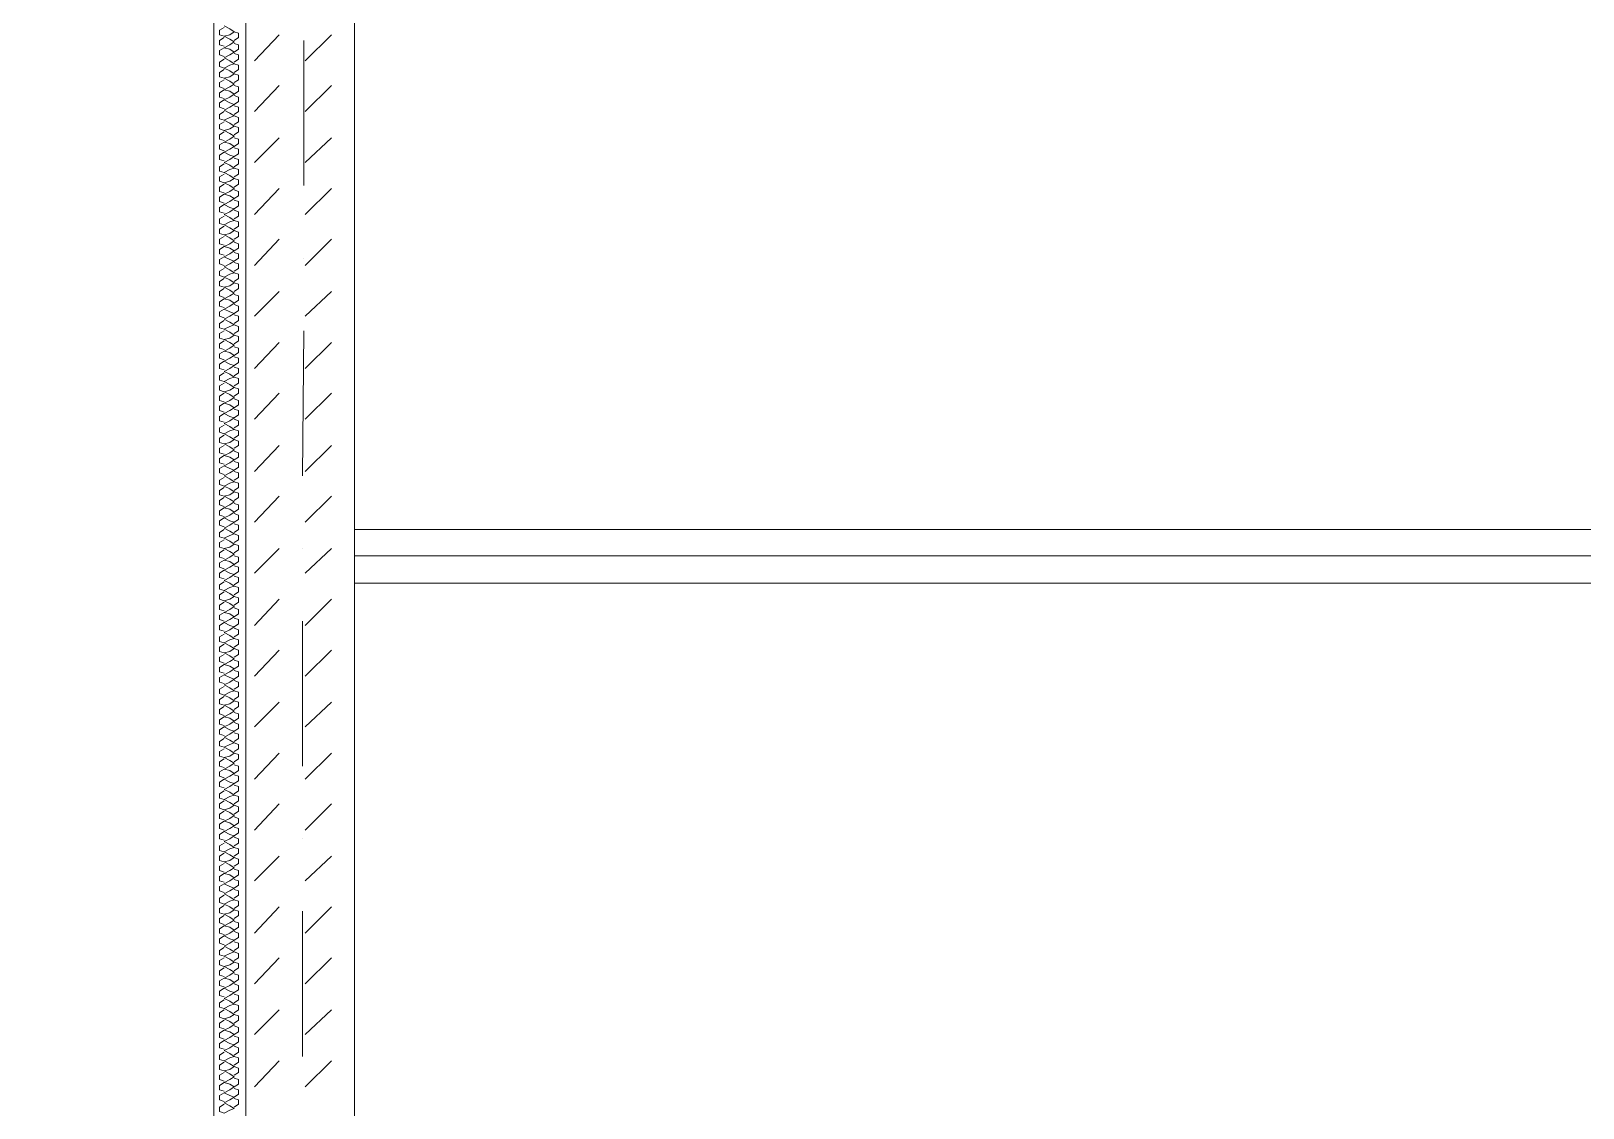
# Model space of a CAD drawing. Header units: millimetres. Extents: x 440 to 72591, y -28954 to 25941.
# Drawn here: x 4503 to 7899, y 9000 to 11356 of the extents above; entities that cross this region are included whole.
import ezdxf

# ---------------------------------------------------------------- set-up
doc = ezdxf.new("R2010")
doc.units = ezdxf.units.MM
doc.layers.add('podkład', color=7, linetype='Continuous')

msp = doc.modelspace()

# ---------------------------------------------------------------- linework, layer by layer
at = {"layer": 'podkład', "color": 7, "lineweight": 5, "transparency": 33554572}
msp.add_lwpolyline([(22210.8, 21057.8), (22210.8, 21127.6), (22141, 21127.6), (22141, 21197.5), (4503.3, 21197.5), (4503.3, 13018.4), (4903.3, 13018.4), (4903.3, 7017.5), (10221.6, 7017.5), (10221.6, 7087.4), (11021.8, 7087.4), (11021.8, 7017.5), (11682.2, 7017.5), (11682.2, 7516), (14581, 7516), (14581, 8516.1), (17102.1, 8516.1), (17102.1, 7516), (18410.2, 7516)], dxfattribs=at)
at = {"layer": 'podkład', "color": 1, "lineweight": 5, "transparency": 33554572}
msp.add_lwpolyline([(5211.3, 7328.7), (5211.3, 13088.3), (8611.9, 13088.3), (8611.9, 13656.6), (8370.5, 13656.6), (8370.5, 13326.4), (4811.3, 13326.4), (4811.3, 13707.4), (4573.1, 13707.4), (4573.1, 13088.3), (4973.2, 13088.3), (4973.2, 7087.4), (10221.6, 7087.4), (10221.6, 7328.7)], close=True, dxfattribs=at)
at = {"layer": 'podkład', "color": 4, "lineweight": 5, "transparency": 33554572}
for points in [[(4925.6, 11364.2), (4916, 11357.9), (4916, 11348.3), (4925.6, 11345.2), (4938.3, 11348.3), (4947.8, 11354.7), (4938.3, 11361), (4925.6, 11367.4)], [(4925.6, 11300.7), (4916, 11303.9), (4916, 11313.4), (4925.6, 11319.8), (4938.3, 11326.1), (4947.8, 11332.5), (4938.3, 11338.8), (4925.6, 11345.2)], [(4925.6, 11342), (4916, 11335.6), (4916, 11326.1), (4925.6, 11322.9)], [(4947.8, 11335.6), (4957.3, 11342), (4957.3, 11351.5), (4947.8, 11354.7)], [(4947.8, 11310.2), (4938.3, 11303.9), (4925.6, 11297.5), (4938.3, 11291.2), (4947.8, 11284.8), (4938.3, 11281.7), (4925.6, 11275.3), (4916, 11278.5), (4916, 11288), (4925.6, 11294.4)], [(4925.6, 11319.8), (4938.3, 11316.6), (4947.8, 11310.2), (4957.3, 11316.6), (4957.3, 11326.1), (4947.8, 11329.3)], [(4925.6, 11272.1), (4916, 11265.8), (4916, 11256.3), (4925.6, 11253.1), (4938.3, 11256.3), (4947.8, 11262.6), (4938.3, 11269), (4925.6, 11275.3)], [(4947.8, 11288), (4957.3, 11294.4), (4957.3, 11303.9), (4947.8, 11307.1)], [(4947.8, 11265.8), (4957.3, 11272.1), (4957.3, 11281.7), (4947.8, 11284.8)], [(4925.6, 11208.6), (4916, 11211.8), (4916, 11221.3), (4925.6, 11227.7), (4938.3, 11234), (4947.8, 11240.4), (4938.3, 11246.7), (4925.6, 11253.1)], [(4925.6, 11249.9), (4916, 11243.6), (4916, 11234), (4925.6, 11230.9)], [(4947.8, 11243.6), (4957.3, 11249.9), (4957.3, 11259.4), (4947.8, 11262.6)], [(4947.8, 11218.2), (4938.3, 11211.8), (4925.6, 11205.5), (4916, 11199.1), (4916, 11189.6), (4925.6, 11186.4)], [(4925.6, 11227.7), (4938.3, 11224.5), (4947.8, 11218.2), (4957.3, 11224.5), (4957.3, 11234), (4947.8, 11237.2)], [(4925.6, 11205.5), (4938.3, 11199.1), (4947.8, 11195.9), (4957.3, 11202.3), (4957.3, 11211.8), (4947.8, 11215)], [(4947.8, 11195.9), (4938.3, 11189.6), (4925.6, 11183.2), (4938.3, 11176.9), (4947.8, 11170.5), (4938.3, 11167.4), (4925.6, 11161), (4916, 11164.2), (4916, 11173.7), (4925.6, 11180.1)], [(4947.8, 11173.7), (4957.3, 11180.1), (4957.3, 11189.6), (4947.8, 11192.8)], [(4925.6, 11157.8), (4916, 11151.5), (4916, 11142), (4925.6, 11138.8), (4938.3, 11142), (4947.8, 11148.3), (4938.3, 11154.7), (4925.6, 11161)], [(4925.6, 11094.3), (4916, 11097.5), (4916, 11107), (4925.6, 11113.4), (4938.3, 11119.7), (4947.8, 11126.1), (4938.3, 11132.4), (4925.6, 11138.8)], [(4947.8, 11151.5), (4957.3, 11157.8), (4957.3, 11167.4), (4947.8, 11170.5)], [(4947.8, 11129.3), (4957.3, 11135.6), (4957.3, 11145.1), (4947.8, 11148.3)], [(4925.6, 11135.6), (4916, 11129.3), (4916, 11119.7), (4925.6, 11116.6)], [(4925.6, 11113.4), (4938.3, 11110.2), (4947.8, 11103.9), (4957.3, 11110.2), (4957.3, 11119.7), (4947.8, 11122.9)], [(4947.8, 11103.9), (4938.3, 11097.5), (4925.6, 11091.2), (4916, 11084.8), (4916, 11075.3), (4925.6, 11072.1)], [(4947.8, 11081.6), (4938.3, 11075.3), (4925.6, 11068.9), (4938.3, 11062.6), (4947.8, 11056.2), (4938.3, 11053.1), (4925.6, 11046.7), (4916, 11049.9), (4916, 11059.4), (4925.6, 11065.8)], [(4925.6, 11091.2), (4938.3, 11084.8), (4947.8, 11081.6), (4957.3, 11088), (4957.3, 11097.5), (4947.8, 11100.7)], [(4947.8, 11059.4), (4957.3, 11065.8), (4957.3, 11075.3), (4947.8, 11078.5)], [(4925.6, 11043.5), (4916, 11037.2), (4916, 11027.7), (4925.6, 11024.5), (4938.3, 11027.7), (4947.8, 11034), (4938.3, 11040.4), (4925.6, 11046.7)], [(4947.8, 11037.2), (4957.3, 11043.5), (4957.3, 11053.1), (4947.8, 11056.2)], [(4925.6, 10980), (4916, 10983.2), (4916, 10992.7), (4925.6, 10999.1), (4938.3, 11005.4), (4947.8, 11011.8), (4938.3, 11018.1), (4925.6, 11024.5)], [(4925.6, 11021.3), (4916, 11015), (4916, 11005.4), (4925.6, 11002.3)], [(4925.6, 10999.1), (4938.3, 10995.9), (4947.8, 10989.6), (4957.3, 10995.9), (4957.3, 11005.4), (4947.8, 11008.6)], [(4947.8, 11015), (4957.3, 11021.3), (4957.3, 11030.8), (4947.8, 11034)], [(4947.8, 10989.6), (4938.3, 10983.2), (4925.6, 10976.9), (4916, 10970.5), (4916, 10961), (4925.6, 10957.8)], [(4925.6, 10976.9), (4938.3, 10970.5), (4947.8, 10967.3), (4957.3, 10973.7), (4957.3, 10983.2), (4947.8, 10986.4)], [(4947.8, 10967.3), (4938.3, 10961), (4925.6, 10954.6), (4938.3, 10948.3), (4947.8, 10941.9), (4938.3, 10938.8), (4925.6, 10932.4), (4916, 10935.6), (4916, 10945.1), (4925.6, 10951.5)], [(4947.8, 10945.1), (4957.3, 10951.5), (4957.3, 10961), (4947.8, 10964.2)], [(4947.8, 10922.9), (4957.3, 10929.2), (4957.3, 10938.8), (4947.8, 10941.9)], [(4925.6, 10929.2), (4916, 10922.9), (4916, 10913.4), (4925.6, 10910.2), (4938.3, 10913.4), (4947.8, 10919.7), (4938.3, 10926.1), (4925.6, 10932.4)], [(4925.6, 10865.7), (4916, 10868.9), (4916, 10878.4), (4925.6, 10884.8), (4938.3, 10891.1), (4947.8, 10897.5), (4938.3, 10903.8), (4925.6, 10910.2)], [(4925.6, 10907), (4916, 10900.7), (4916, 10891.1), (4925.6, 10887.9)], [(4947.8, 10900.7), (4957.3, 10907), (4957.3, 10916.5), (4947.8, 10919.7)], [(4947.8, 10875.2), (4938.3, 10868.9), (4925.6, 10862.5), (4916, 10856.2), (4916, 10846.7), (4925.6, 10843.5)], [(4925.6, 10884.8), (4938.3, 10881.6), (4947.8, 10875.2), (4957.3, 10881.6), (4957.3, 10891.1), (4947.8, 10894.3)], [(4925.6, 10862.5), (4938.3, 10856.2), (4947.8, 10853), (4957.3, 10859.4), (4957.3, 10868.9), (4947.8, 10872.1)], [(4947.8, 10853), (4938.3, 10846.7), (4925.6, 10840.3), (4938.3, 10834), (4947.8, 10827.6), (4938.3, 10824.4), (4925.6, 10818.1), (4916, 10821.3), (4916, 10830.8), (4925.6, 10837.1)], [(4947.8, 10830.8), (4957.3, 10837.1), (4957.3, 10846.7), (4947.8, 10849.8)], [(4925.6, 10814.9), (4916, 10808.6), (4916, 10799), (4925.6, 10795.9), (4938.3, 10799), (4947.8, 10805.4), (4938.3, 10811.7), (4925.6, 10818.1)], [(4947.8, 10808.6), (4957.3, 10814.9), (4957.3, 10824.4), (4947.8, 10827.6)], [(4947.8, 10786.3), (4957.3, 10792.7), (4957.3, 10802.2), (4947.8, 10805.4)], [(4925.6, 10751.4), (4916, 10754.6), (4916, 10764.1), (4925.6, 10770.5), (4938.3, 10776.8), (4947.8, 10783.2), (4938.3, 10789.5), (4925.6, 10795.9)], [(4925.6, 10792.7), (4916, 10786.3), (4916, 10776.8), (4925.6, 10773.6)], [(4925.6, 10770.5), (4938.3, 10767.3), (4947.8, 10760.9), (4957.3, 10767.3), (4957.3, 10776.8), (4947.8, 10780)], [(4947.8, 10760.9), (4938.3, 10754.6), (4925.6, 10748.2), (4916, 10741.9), (4916, 10732.4), (4925.6, 10729.2)], [(4947.8, 10738.7), (4938.3, 10732.4), (4925.6, 10726), (4938.3, 10719.7), (4947.8, 10713.3), (4938.3, 10710.1), (4925.6, 10703.8), (4916, 10707), (4916, 10716.5), (4925.6, 10722.8)], [(4925.6, 10748.2), (4938.3, 10741.9), (4947.8, 10738.7), (4957.3, 10745.1), (4957.3, 10754.6), (4947.8, 10757.8)], [(4947.8, 10716.5), (4957.3, 10722.8), (4957.3, 10732.4), (4947.8, 10735.5)], [(4925.6, 10700.6), (4916, 10694.3), (4916, 10684.7), (4925.6, 10681.6), (4938.3, 10684.7), (4947.8, 10691.1), (4938.3, 10697.4), (4925.6, 10703.8)], [(4947.8, 10694.3), (4957.3, 10700.6), (4957.3, 10710.1), (4947.8, 10713.3)], [(4925.6, 10637.1), (4916, 10640.3), (4916, 10649.8), (4925.6, 10656.2), (4938.3, 10662.5), (4947.8, 10668.9), (4938.3, 10675.2), (4925.6, 10681.6)], [(4925.6, 10678.4), (4916, 10672), (4916, 10662.5), (4925.6, 10659.3)], [(4925.6, 10656.2), (4938.3, 10653), (4947.8, 10646.6), (4957.3, 10653), (4957.3, 10662.5), (4947.8, 10665.7)], [(4947.8, 10672), (4957.3, 10678.4), (4957.3, 10687.9), (4947.8, 10691.1)], [(4947.8, 10646.6), (4938.3, 10640.3), (4925.6, 10633.9), (4916, 10627.6), (4916, 10618.1), (4925.6, 10614.9)], [(4925.6, 10633.9), (4938.3, 10627.6), (4947.8, 10624.4), (4957.3, 10630.8), (4957.3, 10640.3), (4947.8, 10643.5)], [(4947.8, 10624.4), (4938.3, 10618.1), (4925.6, 10611.7), (4938.3, 10605.4), (4947.8, 10599), (4938.3, 10595.8), (4925.6, 10589.5), (4916, 10592.7), (4916, 10602.2), (4925.6, 10608.5)], [(4947.8, 10602.2), (4957.3, 10608.5), (4957.3, 10618.1), (4947.8, 10621.2)], [(4947.8, 10580), (4957.3, 10586.3), (4957.3, 10595.8), (4947.8, 10599)], [(4925.6, 10586.3), (4916, 10580), (4916, 10570.4), (4925.6, 10567.3), (4938.3, 10570.4), (4947.8, 10576.8), (4938.3, 10583.1), (4925.6, 10589.5)], [(4925.6, 10522.8), (4916, 10526), (4916, 10535.5), (4925.6, 10541.9), (4938.3, 10548.2), (4947.8, 10554.6), (4938.3, 10560.9), (4925.6, 10567.3)], [(4925.6, 10564.1), (4916, 10557.7), (4916, 10548.2), (4925.6, 10545)], [(4947.8, 10557.7), (4957.3, 10564.1), (4957.3, 10573.6), (4947.8, 10576.8)], [(4947.8, 10532.3), (4938.3, 10526), (4925.6, 10519.6), (4916, 10513.3), (4916, 10503.8), (4925.6, 10500.6)], [(4925.6, 10541.9), (4938.3, 10538.7), (4947.8, 10532.3), (4957.3, 10538.7), (4957.3, 10548.2), (4947.8, 10551.4)], [(4925.6, 10519.6), (4938.3, 10513.3), (4947.8, 10510.1), (4957.3, 10516.5), (4957.3, 10526), (4947.8, 10529.2)], [(4947.8, 10510.1), (4938.3, 10503.8), (4925.6, 10497.4), (4938.3, 10491.1), (4947.8, 10484.7), (4938.3, 10481.5), (4925.6, 10475.2), (4916, 10478.4), (4916, 10487.9), (4925.6, 10494.2)], [(4947.8, 10487.9), (4957.3, 10494.2), (4957.3, 10503.8), (4947.8, 10506.9)], [(4925.6, 10472), (4916, 10465.7), (4916, 10456.1), (4925.6, 10453), (4938.3, 10456.1), (4947.8, 10462.5), (4938.3, 10468.8), (4925.6, 10475.2)], [(4947.8, 10465.7), (4957.3, 10472), (4957.3, 10481.5), (4947.8, 10484.7)], [(4947.8, 10443.4), (4957.3, 10449.8), (4957.3, 10459.3), (4947.8, 10462.5)], [(4925.6, 10408.5), (4916, 10411.7), (4916, 10421.2), (4925.6, 10427.6), (4938.3, 10433.9), (4947.8, 10440.3), (4938.3, 10446.6), (4925.6, 10453)], [(4925.6, 10449.8), (4916, 10443.4), (4916, 10433.9), (4925.6, 10430.7)], [(4925.6, 10427.6), (4938.3, 10424.4), (4947.8, 10418), (4957.3, 10424.4), (4957.3, 10433.9), (4947.8, 10437.1)], [(4947.8, 10418), (4938.3, 10411.7), (4925.6, 10405.3), (4916, 10399), (4916, 10389.5), (4925.6, 10386.3)], [(4947.8, 10395.8), (4938.3, 10389.5), (4925.6, 10383.1), (4938.3, 10376.8), (4947.8, 10370.4), (4938.3, 10367.2), (4925.6, 10360.9), (4916, 10364.1), (4916, 10373.6), (4925.6, 10379.9)], [(4925.6, 10405.3), (4938.3, 10399), (4947.8, 10395.8), (4957.3, 10402.2), (4957.3, 10411.7), (4947.8, 10414.9)], [(4947.8, 10373.6), (4957.3, 10379.9), (4957.3, 10389.5), (4947.8, 10392.6)], [(4925.6, 10357.7), (4916, 10351.4), (4916, 10341.8), (4925.6, 10338.7), (4938.3, 10341.8), (4947.8, 10348.2), (4938.3, 10354.5), (4925.6, 10360.9)], [(4947.8, 10351.4), (4957.3, 10357.7), (4957.3, 10367.2), (4947.8, 10370.4)], [(4925.6, 10294.2), (4916, 10297.4), (4916, 10306.9), (4925.6, 10313.3), (4938.3, 10319.6), (4947.8, 10326), (4938.3, 10332.3), (4925.6, 10338.7)], [(4925.6, 10335.5), (4916, 10329.1), (4916, 10319.6), (4925.6, 10316.4)], [(4947.8, 10329.1), (4957.3, 10335.5), (4957.3, 10345), (4947.8, 10348.2)], [(4947.8, 10303.7), (4938.3, 10297.4), (4925.6, 10291), (4916, 10284.7), (4916, 10275.2), (4925.6, 10272)], [(4925.6, 10313.3), (4938.3, 10310.1), (4947.8, 10303.7), (4957.3, 10310.1), (4957.3, 10319.6), (4947.8, 10322.8)], [(4925.6, 10291), (4938.3, 10284.7), (4947.8, 10281.5), (4957.3, 10287.9), (4957.3, 10297.4), (4947.8, 10300.6)], [(4947.8, 10281.5), (4938.3, 10275.2), (4925.6, 10268.8), (4938.3, 10262.5), (4947.8, 10256.1), (4938.3, 10252.9), (4925.6, 10246.6), (4916, 10249.8), (4916, 10259.3), (4925.6, 10265.6)], [(4947.8, 10259.3), (4957.3, 10265.6), (4957.3, 10275.2), (4947.8, 10278.3)], [(4947.8, 10237.1), (4957.3, 10243.4), (4957.3, 10252.9), (4947.8, 10256.1)], [(4925.6, 10243.4), (4916, 10237.1), (4916, 10227.5), (4925.6, 10224.4), (4938.3, 10227.5), (4947.8, 10233.9), (4938.3, 10240.2), (4925.6, 10246.6)], [(4925.6, 10179.9), (4916, 10183.1), (4916, 10192.6), (4925.6, 10199), (4938.3, 10205.3), (4947.8, 10211.7), (4938.3, 10218), (4925.6, 10224.4)], [(4947.8, 10214.8), (4957.3, 10221.2), (4957.3, 10230.7), (4947.8, 10233.9)], [(4925.6, 10221.2), (4916, 10214.8), (4916, 10205.3), (4925.6, 10202.1)], [(4947.8, 10189.4), (4938.3, 10183.1), (4925.6, 10176.7), (4916, 10170.4), (4916, 10160.9), (4925.6, 10157.7)], [(4925.6, 10199), (4938.3, 10195.8), (4947.8, 10189.4), (4957.3, 10195.8), (4957.3, 10205.3), (4947.8, 10208.5)], [(4947.8, 10167.2), (4938.3, 10160.9), (4925.6, 10154.5), (4938.3, 10148.2), (4947.8, 10141.8), (4938.3, 10138.6), (4925.6, 10132.3), (4916, 10135.5), (4916, 10145), (4925.6, 10151.3)], [(4925.6, 10176.7), (4938.3, 10170.4), (4947.8, 10167.2), (4957.3, 10173.6), (4957.3, 10183.1), (4947.8, 10186.3)], [(4947.8, 10145), (4957.3, 10151.3), (4957.3, 10160.9), (4947.8, 10164)], [(4925.6, 10129.1), (4916, 10122.7), (4916, 10113.2), (4925.6, 10110), (4938.3, 10113.2), (4947.8, 10119.6), (4938.3, 10125.9), (4925.6, 10132.3)], [(4947.8, 10122.7), (4957.3, 10129.1), (4957.3, 10138.6), (4947.8, 10141.8)], [(4947.8, 10100.5), (4957.3, 10106.9), (4957.3, 10116.4), (4947.8, 10119.6)], [(4925.6, 10065.6), (4916, 10068.8), (4916, 10078.3), (4925.6, 10084.6), (4938.3, 10091), (4947.8, 10097.3), (4938.3, 10103.7), (4925.6, 10110)], [(4925.6, 10106.9), (4916, 10100.5), (4916, 10091), (4925.6, 10087.8)], [(4925.6, 10084.6), (4938.3, 10081.5), (4947.8, 10075.1), (4957.3, 10081.5), (4957.3, 10091), (4947.8, 10094.2)], [(4947.8, 10075.1), (4938.3, 10068.8), (4925.6, 10062.4), (4916, 10056.1), (4916, 10046.5), (4925.6, 10043.4)], [(4947.8, 10052.9), (4938.3, 10046.5), (4925.6, 10040.2), (4938.3, 10033.8), (4947.8, 10027.5), (4938.3, 10024.3), (4925.6, 10018), (4916, 10021.1), (4916, 10030.7), (4925.6, 10037)], [(4925.6, 10062.4), (4938.3, 10056.1), (4947.8, 10052.9), (4957.3, 10059.2), (4957.3, 10068.8), (4947.8, 10071.9)], [(4925.6, 10014.8), (4916, 10008.4), (4916, 9998.9), (4925.6, 9995.7), (4938.3, 9998.9), (4947.8, 10005.3), (4938.3, 10011.6), (4925.6, 10018)], [(4947.8, 10030.7), (4957.3, 10037), (4957.3, 10046.5), (4947.8, 10049.7)], [(4947.8, 10008.4), (4957.3, 10014.8), (4957.3, 10024.3), (4947.8, 10027.5)], [(4925.6, 9951.3), (4916, 9954.5), (4916, 9964), (4925.6, 9970.3), (4938.3, 9976.7), (4947.8, 9983), (4938.3, 9989.4), (4925.6, 9995.7)], [(4925.6, 9992.6), (4916, 9986.2), (4916, 9976.7), (4925.6, 9973.5)], [(4947.8, 9986.2), (4957.3, 9992.6), (4957.3, 10002.1), (4947.8, 10005.3)], [(4947.8, 9960.8), (4938.3, 9954.5), (4925.6, 9948.1), (4916, 9941.8), (4916, 9932.2), (4925.6, 9929.1)], [(4925.6, 9970.3), (4938.3, 9967.2), (4947.8, 9960.8), (4957.3, 9967.2), (4957.3, 9976.7), (4947.8, 9979.9)], [(4925.6, 9948.1), (4938.3, 9941.8), (4947.8, 9938.6), (4957.3, 9944.9), (4957.3, 9954.5), (4947.8, 9957.6)], [(4947.8, 9938.6), (4938.3, 9932.2), (4925.6, 9925.9), (4938.3, 9919.5), (4947.8, 9913.2), (4938.3, 9910), (4925.6, 9903.7), (4916, 9906.8), (4916, 9916.4), (4925.6, 9922.7)], [(4947.8, 9916.4), (4957.3, 9922.7), (4957.3, 9932.2), (4947.8, 9935.4)], [(4925.6, 9900.5), (4916, 9894.1), (4916, 9884.6), (4925.6, 9881.4), (4938.3, 9884.6), (4947.8, 9891), (4938.3, 9897.3), (4925.6, 9903.7)], [(4947.8, 9894.1), (4957.3, 9900.5), (4957.3, 9910), (4947.8, 9913.2)], [(4947.8, 9871.9), (4957.3, 9878.3), (4957.3, 9887.8), (4947.8, 9891)], [(4925.6, 9837), (4916, 9840.2), (4916, 9849.7), (4925.6, 9856), (4938.3, 9862.4), (4947.8, 9868.7), (4938.3, 9875.1), (4925.6, 9881.4)], [(4925.6, 9878.3), (4916, 9871.9), (4916, 9862.4), (4925.6, 9859.2)], [(4925.6, 9856), (4938.3, 9852.9), (4947.8, 9846.5), (4957.3, 9852.9), (4957.3, 9862.4), (4947.8, 9865.6)], [(4947.8, 9846.5), (4938.3, 9840.2), (4925.6, 9833.8), (4916, 9827.5), (4916, 9817.9), (4925.6, 9814.8)], [(4947.8, 9824.3), (4938.3, 9817.9), (4925.6, 9811.6), (4938.3, 9805.2), (4947.8, 9798.9), (4938.3, 9795.7), (4925.6, 9789.4), (4916, 9792.5), (4916, 9802.1), (4925.6, 9808.4)], [(4925.6, 9833.8), (4938.3, 9827.5), (4947.8, 9824.3), (4957.3, 9830.6), (4957.3, 9840.2), (4947.8, 9843.3)], [(4947.8, 9802.1), (4957.3, 9808.4), (4957.3, 9817.9), (4947.8, 9821.1)], [(4925.6, 9786.2), (4916, 9779.8), (4916, 9770.3), (4925.6, 9767.1), (4938.3, 9770.3), (4947.8, 9776.7), (4938.3, 9783), (4925.6, 9789.4)], [(4947.8, 9779.8), (4957.3, 9786.2), (4957.3, 9795.7), (4947.8, 9798.9)], [(4925.6, 9722.7), (4916, 9725.9), (4916, 9735.4), (4925.6, 9741.7), (4938.3, 9748.1), (4947.8, 9754.4), (4938.3, 9760.8), (4925.6, 9767.1)], [(4925.6, 9764), (4916, 9757.6), (4916, 9748.1), (4925.6, 9744.9)], [(4925.6, 9741.7), (4938.3, 9738.6), (4947.8, 9732.2), (4957.3, 9738.6), (4957.3, 9748.1), (4947.8, 9751.3)], [(4947.8, 9757.6), (4957.3, 9764), (4957.3, 9773.5), (4947.8, 9776.7)], [(4947.8, 9732.2), (4938.3, 9725.9), (4925.6, 9719.5), (4916, 9713.2), (4916, 9703.6), (4925.6, 9700.5)], [(4925.6, 9719.5), (4938.3, 9713.2), (4947.8, 9710), (4957.3, 9716.3), (4957.3, 9725.9), (4947.8, 9729)], [(4947.8, 9710), (4938.3, 9703.6), (4925.6, 9697.3), (4938.3, 9690.9), (4947.8, 9684.6), (4938.3, 9681.4), (4925.6, 9675.1), (4916, 9678.2), (4916, 9687.8), (4925.6, 9694.1)], [(4947.8, 9687.8), (4957.3, 9694.1), (4957.3, 9703.6), (4947.8, 9706.8)], [(4947.8, 9665.5), (4957.3, 9671.9), (4957.3, 9681.4), (4947.8, 9684.6)], [(4925.6, 9671.9), (4916, 9665.5), (4916, 9656), (4925.6, 9652.8), (4938.3, 9656), (4947.8, 9662.4), (4938.3, 9668.7), (4925.6, 9675.1)], [(4925.6, 9608.4), (4916, 9611.6), (4916, 9621.1), (4925.6, 9627.4), (4938.3, 9633.8), (4947.8, 9640.1), (4938.3, 9646.5), (4925.6, 9652.8)], [(4925.6, 9649.7), (4916, 9643.3), (4916, 9633.8), (4925.6, 9630.6)], [(4947.8, 9643.3), (4957.3, 9649.7), (4957.3, 9659.2), (4947.8, 9662.4)], [(4947.8, 9617.9), (4938.3, 9611.6), (4925.6, 9605.2), (4916, 9598.9), (4916, 9589.3), (4925.6, 9586.2)], [(4925.6, 9627.4), (4938.3, 9624.3), (4947.8, 9617.9), (4957.3, 9624.3), (4957.3, 9633.8), (4947.8, 9637)], [(4925.6, 9605.2), (4938.3, 9598.9), (4947.8, 9595.7), (4957.3, 9602), (4957.3, 9611.6), (4947.8, 9614.7)], [(4947.8, 9595.7), (4938.3, 9589.3), (4925.6, 9583), (4938.3, 9576.6), (4947.8, 9570.3), (4938.3, 9567.1), (4925.6, 9560.8), (4916, 9563.9), (4916, 9573.5), (4925.6, 9579.8)], [(4947.8, 9573.5), (4957.3, 9579.8), (4957.3, 9589.3), (4947.8, 9592.5)], [(4925.6, 9557.6), (4916, 9551.2), (4916, 9541.7), (4925.6, 9538.5), (4938.3, 9541.7), (4947.8, 9548.1), (4938.3, 9554.4), (4925.6, 9560.8)], [(4947.8, 9551.2), (4957.3, 9557.6), (4957.3, 9567.1), (4947.8, 9570.3)], [(4947.8, 9529), (4957.3, 9535.4), (4957.3, 9544.9), (4947.8, 9548.1)], [(4925.6, 9494.1), (4916, 9497.3), (4916, 9506.8), (4925.6, 9513.1), (4938.3, 9519.5), (4947.8, 9525.8), (4938.3, 9532.2), (4925.6, 9538.5)], [(4925.6, 9535.4), (4916, 9529), (4916, 9519.5), (4925.6, 9516.3)], [(4925.6, 9513.1), (4938.3, 9510), (4947.8, 9503.6), (4957.3, 9510), (4957.3, 9519.5), (4947.8, 9522.7)], [(4947.8, 9503.6), (4938.3, 9497.3), (4925.6, 9490.9), (4916, 9484.6), (4916, 9475), (4925.6, 9471.9)], [(4947.8, 9481.4), (4938.3, 9475), (4925.6, 9468.7), (4938.3, 9462.3), (4947.8, 9456), (4938.3, 9452.8), (4925.6, 9446.5), (4916, 9449.6), (4916, 9459.2), (4925.6, 9465.5)], [(4925.6, 9490.9), (4938.3, 9484.6), (4947.8, 9481.4), (4957.3, 9487.7), (4957.3, 9497.3), (4947.8, 9500.4)], [(4947.8, 9459.2), (4957.3, 9465.5), (4957.3, 9475), (4947.8, 9478.2)], [(4925.6, 9443.3), (4916, 9436.9), (4916, 9427.4), (4925.6, 9424.2), (4938.3, 9427.4), (4947.8, 9433.8), (4938.3, 9440.1), (4925.6, 9446.5)], [(4947.8, 9436.9), (4957.3, 9443.3), (4957.3, 9452.8), (4947.8, 9456)], [(4925.6, 9379.8), (4916, 9383), (4916, 9392.5), (4925.6, 9398.8), (4938.3, 9405.2), (4947.8, 9411.5), (4938.3, 9417.9), (4925.6, 9424.2)], [(4925.6, 9421.1), (4916, 9414.7), (4916, 9405.2), (4925.6, 9402)], [(4925.6, 9398.8), (4938.3, 9395.7), (4947.8, 9389.3), (4957.3, 9395.7), (4957.3, 9405.2), (4947.8, 9408.4)], [(4947.8, 9414.7), (4957.3, 9421.1), (4957.3, 9430.6), (4947.8, 9433.8)], [(4947.8, 9389.3), (4938.3, 9383), (4925.6, 9376.6), (4916, 9370.3), (4916, 9360.7), (4925.6, 9357.5)], [(4925.6, 9376.6), (4938.3, 9370.3), (4947.8, 9367.1), (4957.3, 9373.4), (4957.3, 9383), (4947.8, 9386.1)], [(4947.8, 9367.1), (4938.3, 9360.7), (4925.6, 9354.4), (4938.3, 9348), (4947.8, 9341.7), (4938.3, 9338.5), (4925.6, 9332.1), (4916, 9335.3), (4916, 9344.8), (4925.6, 9351.2)], [(4947.8, 9344.8), (4957.3, 9351.2), (4957.3, 9360.7), (4947.8, 9363.9)], [(4947.8, 9322.6), (4957.3, 9329), (4957.3, 9338.5), (4947.8, 9341.7)], [(4925.6, 9329), (4916, 9322.6), (4916, 9313.1), (4925.6, 9309.9), (4938.3, 9313.1), (4947.8, 9319.4), (4938.3, 9325.8), (4925.6, 9332.1)], [(4925.6, 9265.5), (4916, 9268.6), (4916, 9278.2), (4925.6, 9284.5), (4938.3, 9290.9), (4947.8, 9297.2), (4938.3, 9303.6), (4925.6, 9309.9)], [(4925.6, 9306.7), (4916, 9300.4), (4916, 9290.9), (4925.6, 9287.7)], [(4947.8, 9300.4), (4957.3, 9306.7), (4957.3, 9316.3), (4947.8, 9319.4)], [(4947.8, 9275), (4938.3, 9268.6), (4925.6, 9262.3), (4916, 9255.9), (4916, 9246.4), (4925.6, 9243.2)], [(4925.6, 9284.5), (4938.3, 9281.3), (4947.8, 9275), (4957.3, 9281.3), (4957.3, 9290.9), (4947.8, 9294)], [(4925.6, 9262.3), (4938.3, 9255.9), (4947.8, 9252.8), (4957.3, 9259.1), (4957.3, 9268.6), (4947.8, 9271.8)], [(4947.8, 9252.8), (4938.3, 9246.4), (4925.6, 9240.1), (4938.3, 9233.7), (4947.8, 9227.4), (4938.3, 9224.2), (4925.6, 9217.8), (4916, 9221), (4916, 9230.5), (4925.6, 9236.9)], [(4947.8, 9230.5), (4957.3, 9236.9), (4957.3, 9246.4), (4947.8, 9249.6)], [(4925.6, 9214.7), (4916, 9208.3), (4916, 9198.8), (4925.6, 9195.6), (4938.3, 9198.8), (4947.8, 9205.1), (4938.3, 9211.5), (4925.6, 9217.8)], [(4947.8, 9208.3), (4957.3, 9214.7), (4957.3, 9224.2), (4947.8, 9227.4)], [(4947.8, 9186.1), (4957.3, 9192.4), (4957.3, 9202), (4947.8, 9205.1)], [(4925.6, 9151.2), (4916, 9154.3), (4916, 9163.9), (4925.6, 9170.2), (4938.3, 9176.6), (4947.8, 9182.9), (4938.3, 9189.3), (4925.6, 9195.6)], [(4925.6, 9192.4), (4916, 9186.1), (4916, 9176.6), (4925.6, 9173.4)], [(4925.6, 9170.2), (4938.3, 9167), (4947.8, 9160.7), (4957.3, 9167), (4957.3, 9176.6), (4947.8, 9179.7)], [(4947.8, 9160.7), (4938.3, 9154.3), (4925.6, 9148), (4916, 9141.6), (4916, 9132.1), (4925.6, 9128.9)], [(4947.8, 9138.5), (4938.3, 9132.1), (4925.6, 9125.8), (4938.3, 9119.4), (4947.8, 9113.1), (4938.3, 9109.9), (4925.6, 9103.5), (4916, 9106.7), (4916, 9116.2), (4925.6, 9122.6)], [(4925.6, 9148), (4938.3, 9141.6), (4947.8, 9138.5), (4957.3, 9144.8), (4957.3, 9154.3), (4947.8, 9157.5)], [(4947.8, 9116.2), (4957.3, 9122.6), (4957.3, 9132.1), (4947.8, 9135.3)], [(4925.6, 9100.4), (4916, 9094), (4916, 9084.5), (4925.6, 9081.3), (4938.3, 9084.5), (4947.8, 9090.8), (4938.3, 9097.2), (4925.6, 9103.5)], [(4947.8, 9094), (4957.3, 9100.4), (4957.3, 9109.9), (4947.8, 9113.1)], [(4925.6, 9036.9), (4916, 9040), (4916, 9049.6), (4925.6, 9055.9), (4938.3, 9062.3), (4947.8, 9068.6), (4938.3, 9075), (4925.6, 9081.3)], [(4925.6, 9078.1), (4916, 9071.8), (4916, 9062.3), (4925.6, 9059.1)], [(4947.8, 9071.8), (4957.3, 9078.1), (4957.3, 9087.7), (4947.8, 9090.8)], [(4947.8, 9046.4), (4938.3, 9040), (4925.6, 9033.7), (4916, 9027.3), (4916, 9017.8), (4925.6, 9014.6)], [(4925.6, 9055.9), (4938.3, 9052.7), (4947.8, 9046.4), (4957.3, 9052.7), (4957.3, 9062.3), (4947.8, 9065.4)], [(4925.6, 9033.7), (4938.3, 9027.3), (4947.8, 9024.2), (4957.3, 9030.5), (4957.3, 9040), (4947.8, 9043.2)], [(4947.8, 9024.2), (4938.3, 9017.8), (4925.6, 9011.5), (4938.3, 9005.1), (4947.8, 8998.8), (4938.3, 8995.6), (4925.6, 8989.2), (4916, 8992.4), (4916, 9001.9), (4925.6, 9008.3)], [(4947.8, 9001.9), (4957.3, 9008.3), (4957.3, 9017.8), (4947.8, 9021)]]:
    msp.add_lwpolyline(points, dxfattribs=at)
at = {"layer": 'podkład', "color": 8, "lineweight": 5, "true_color": 0x808080, "transparency": 33554572}
for points in [[(4992.2, 11291.2), (5046.2, 11348.3)], [(5103.4, 11291.2), (5160.5, 11348.3)], [(4992.2, 11180.1), (5046.2, 11237.2)], [(5103.4, 11180.1), (5160.5, 11237.2)], [(4992.2, 11068.9), (5046.2, 11122.9)], [(5103.4, 11068.9), (5160.5, 11122.9)], [(4992.2, 10954.6), (5046.2, 11011.8)], [(5103.4, 10954.6), (5160.5, 11011.8)], [(4992.2, 10843.5), (5046.2, 10900.7)], [(5103.4, 10843.5), (5160.5, 10900.7)], [(4992.2, 10732.4), (5046.2, 10786.3)], [(5103.4, 10732.4), (5160.5, 10786.3)], [(4992.2, 10618.1), (5046.2, 10675.2)], [(5103.4, 10618.1), (5160.5, 10675.2)], [(4992.2, 10506.9), (5046.2, 10564.1)], [(5103.4, 10506.9), (5160.5, 10564.1)], [(4992.2, 10392.6), (5046.2, 10449.8)], [(5103.4, 10392.6), (5160.5, 10449.8)], [(4992.2, 10281.5), (5046.2, 10338.7)], [(5103.4, 10281.5), (5160.5, 10338.7)], [(4992.2, 10170.4), (5046.2, 10224.4)], [(5103.4, 10170.4), (5160.5, 10224.4)], [(5211.3, 10208.5), (7941.9, 10208.5)], [(4992.2, 10056.1), (5046.2, 10113.2)], [(5103.4, 10056.1), (5160.5, 10113.2)], [(4992.2, 9944.9), (5046.2, 10002.1)], [(5103.4, 9944.9), (5160.5, 10002.1)], [(4992.2, 9833.8), (5046.2, 9887.8)], [(5103.4, 9833.8), (5160.5, 9887.8)], [(4992.2, 9719.5), (5046.2, 9776.7)], [(5103.4, 9719.5), (5160.5, 9776.7)], [(4992.2, 9608.4), (5046.2, 9665.5)], [(5103.4, 9608.4), (5160.5, 9665.5)], [(4992.2, 9497.3), (5046.2, 9551.2)], [(5103.4, 9497.3), (5160.5, 9551.2)], [(4992.2, 9383), (5046.2, 9440.1)], [(5103.4, 9383), (5160.5, 9440.1)], [(4992.2, 9271.8), (5046.2, 9329)], [(5103.4, 9271.8), (5160.5, 9329)], [(4992.2, 9160.7), (5046.2, 9214.7)], [(5103.4, 9160.7), (5160.5, 9214.7)], [(4992.2, 9046.4), (5046.2, 9103.5)], [(5103.4, 9046.4), (5160.5, 9103.5)]]:
    msp.add_lwpolyline(points, dxfattribs=at)
at = {"layer": 'podkład', "color": 6, "lineweight": 5, "transparency": 33554572}
for points in [[(5100.2, 11335.6), (5100.2, 11018.1)], [(5100.2, 10859.4), (5100.2, 10859.4)], [(5100.2, 10700.6), (5097, 10383.1)], [(5097, 10224.4), (5097, 10224.4)], [(5097, 10065.6), (5097, 9748.1)], [(5097, 9589.3), (5097, 9589.3)], [(5097, 9430.6), (5097, 9113.1)]]:
    msp.add_lwpolyline(points, dxfattribs=at)
at = {"layer": 'podkład', "color": 1, "lineweight": 5, "transparency": 33554572}
msp.add_lwpolyline([(5211.3, 10265.6), (7941.9, 10265.6), (7941.9, 11227.7), (8062.6, 11227.7), (8062.6, 9186.1), (7941.9, 9186.1), (7941.9, 10148.2), (5211.3, 10148.2)], dxfattribs=at)

doc.saveas('drawing.dxf')
